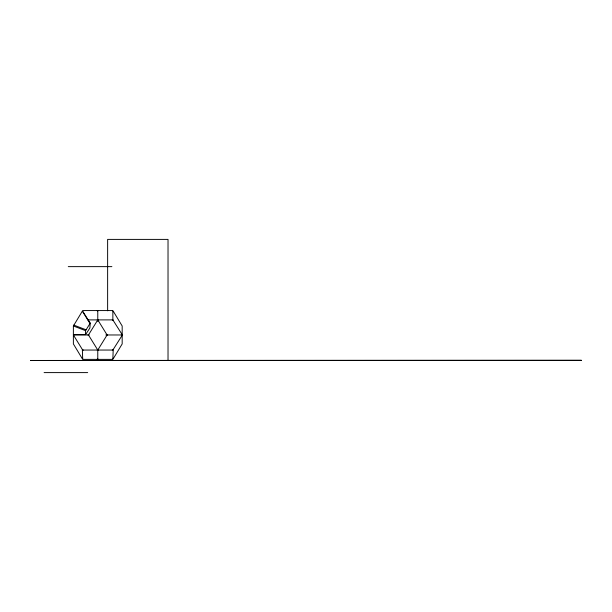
<?xml version="1.0" encoding="UTF-8"?>
<svg xmlns="http://www.w3.org/2000/svg" width="612" height="612" viewBox="0 0 612 612"><rect width="100%" height="100%" fill="white"/><g stroke="black" fill="none" stroke-linecap="round" stroke-linejoin="round"><path stroke-width="0.92" d="M73.379 325.997L82.345 311.141L83.263 310.567L112.287 310.567L113.212 311.141L122.178 325.997L122.178 343.936L113.212 358.8L112.287 359.374L83.263 359.374L82.345 358.8L73.379 343.936L73.379 325.997L85.581 330.664L85.581 334.619L73.379 334.619L73.731 334.404L73.731 335.537L82.345 349.483L82.697 359.022M85.581 330.664L90.239 323.121L82.697 311.271M122.178 335.322L113.212 349.483L112.287 350.049L98.348 350.049L98.127 349.483L106.748 335.537L107.666 334.971L106.748 334.404L98.127 320.459L98.348 319.892L112.287 319.892L113.212 320.459L122.178 334.619M82.345 349.483L83.263 350.049L97.209 350.049L97.43 349.483L88.809 335.537L87.891 334.971L73.945 334.971M112.86 359.022L113.212 349.483M121.826 335.537L121.826 334.404M87.891 334.971L88.809 334.404L97.43 320.459L97.209 319.892L87.914 319.892M97.775 321.422L97.775 310.919L98.348 310.567M97.209 319.892L98.348 319.892M85.581 334.619L89.888 328.001L90.239 323.121M112.287 319.892L112.86 319.541L112.86 310.919M82.697 350.401L83.263 350.049M98.348 359.374L97.775 359.022L97.775 350.401L98.348 350.049M97.209 359.374L97.775 359.022M68.276 266.633L111.874 266.633M97.43 320.459L98.127 320.459M105.8 334.971L121.612 334.971M97.43 349.483L98.127 349.483M44.102 372.601L87.684 372.601M73.731 325.079L85.925 329.738M97.209 310.567L97.775 310.919M112.287 350.049L112.86 350.401M97.209 350.049L97.775 350.401M82.345 311.141L89.888 323.335M112.86 319.541L113.212 320.459M168.025 360.33L168.025 239.399L107.628 239.399L107.628 310.812M106.748 334.404L106.748 335.537M88.809 334.404L88.809 335.537M581.4 360.33L30.6 360.46L581.4 360.33"/></g></svg>
